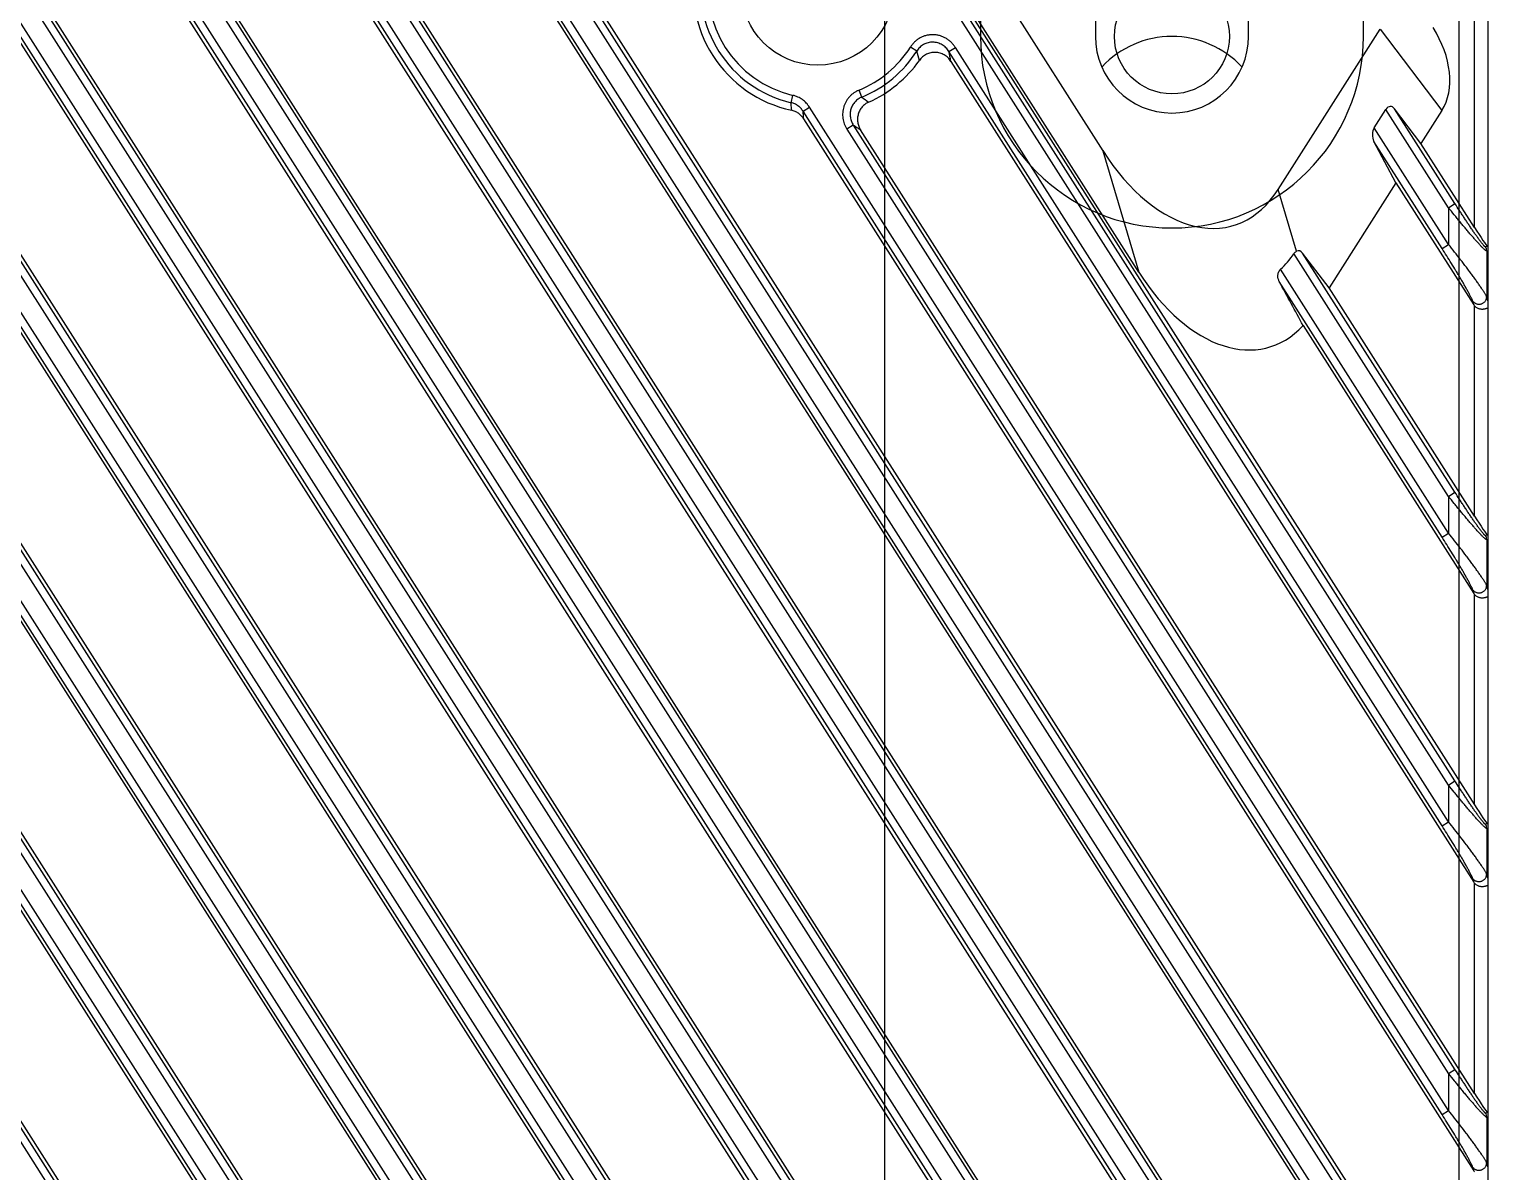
# Model space of a CAD drawing. Header units: millimetres. Extents: x 562 to 17351, y 2396 to 6995.
# Drawn here: x 15062.6 to 15138.8, y 4119.4 to 4179.1 of the extents above; entities that cross this region are included whole.
import ezdxf

# ---------------------------------------------------------------- set-up
doc = ezdxf.new("R2010")
doc.units = ezdxf.units.MM

# ---------------------------------------------------------------- blocks, each defined once
blk = doc.blocks.new('DTGCNV')
at = {"color": 7, "linetype": 'Continuous'}
for p, q in [((13316.618, 5010.197), (13316.618, 4672.697)), ((13241.862, 5009.497), (13311.536, 4900.131)), ((13312.208, 4903.17), (13244.47, 5009.497)), ((13251.466, 5009.497), (13315.884, 4908.381)), ((13315.918, 4912.422), (13254.074, 5009.497)), ((13273.283, 5009.497), (13315.918, 4942.573)), ((13243.081, 5007.932), (13309.921, 4903.013)), ((13243.417, 5008.146), (13310.257, 4903.227)), ((13244.637, 5008.146), (13310.257, 4905.143)), ((13244.973, 5008.36), (13310.593, 4905.357)), ((13314.231, 4911.324), (13252.685, 5007.932)), ((13314.567, 4911.538), (13253.021, 5008.146)), ((13314.567, 4913.454), (13254.241, 5008.146)), ((13314.903, 4913.668), (13254.577, 5008.36)), ((13314.567, 4943.605), (13273.45, 5008.146)), ((13314.903, 4943.819), (13273.786, 5008.36)), ((13315.271, 4807.911), (13189.48, 5005.363)), ((13196.556, 5005.237), (13315.884, 4817.929)), ((13315.918, 4821.969), (13199.084, 5005.363)), ((13206.16, 5005.237), (13315.884, 4833.005)), ((13315.918, 4837.045), (13208.688, 5005.363)), ((13215.764, 5005.237), (13315.884, 4848.08)), ((13315.918, 4852.12), (13218.292, 5005.363)), ((13225.368, 5005.237), (13311.536, 4869.98)), ((13311.784, 4873.685), (13227.896, 5005.363)), ((13234.972, 5005.237), (13311.536, 4885.056)), ((13314.011, 4809.541), (13190.094, 5004.051)), ((13314.903, 4823.216), (13199.698, 5004.051)), ((13314.903, 4838.291), (13209.302, 5004.051)), ((13314.903, 4853.366), (13218.907, 5004.051)), ((13228.511, 5004.051), (13310.593, 4875.206)), ((13312.208, 4888.095), (13238.093, 5004.433)), ((13238.115, 5004.051), (13310.593, 4890.282)), ((13313.675, 4809.327), (13189.758, 5003.836)), ((13314.231, 4820.871), (13197.806, 5003.622)), ((13314.567, 4821.085), (13198.142, 5003.836)), ((13314.567, 4823.001), (13199.362, 5003.836)), ((13314.231, 4835.947), (13207.41, 5003.622)), ((13314.567, 4836.161), (13207.746, 5003.836)), ((13314.567, 4838.077), (13208.966, 5003.836)), ((13314.231, 4851.022), (13217.014, 5003.622)), ((13314.567, 4851.236), (13217.35, 5003.836)), ((13314.567, 4853.152), (13218.571, 5003.836)), ((13226.618, 5003.622), (13309.921, 4872.862)), ((13226.954, 5003.836), (13310.257, 4873.076)), ((13228.175, 5003.836), (13310.257, 4874.992)), ((13236.222, 5003.622), (13309.921, 4887.937)), ((13236.558, 5003.836), (13310.257, 4888.152)), ((13237.779, 5003.836), (13310.257, 4890.068)), ((13285.713, 4993.674), (13296.506, 4976.733)), ((13298.391, 4970.387), (13283.84, 4993.228)), ((13315.918, 4972.723), (13315.918, 4984.423)), ((13305.665, 4974.703), (13311, 4983.077)), ((13311, 4983.077), (13314.224, 4978.832)), ((13286.791, 4981.931), (13286.458, 4982.141)), ((13288.47, 4981.911), (13288.806, 4982.125)), ((13314.231, 4941.474), (13288.47, 4981.911)), ((13314.567, 4941.689), (13288.806, 4982.125)), ((13288.577, 4981.395), (13315.884, 4938.532)), ((13280.234, 4979.239), (13280.323, 4979.622)), ((13283.925, 4979.532), (13283.777, 4979.896)), ((13280.247, 4978.844), (13280.234, 4979.239)), ((13280.853, 4978.792), (13281.189, 4979.006)), ((13314.231, 4926.399), (13280.853, 4978.792)), ((13314.567, 4926.613), (13281.189, 4979.006)), ((13310.686, 4977.931), (13311.296, 4978.889)), ((13314.567, 4973.755), (13311.296, 4978.889)), ((13313.125, 4977.107), (13311.749, 4978.92)), ((13314.903, 4973.969), (13311.749, 4978.92)), ((13314.224, 4978.832), (13313.125, 4977.107)), ((13280.881, 4978.4), (13315.884, 4923.457)), ((13283.478, 4978.07), (13283.142, 4977.856)), ((13283.478, 4978.07), (13314.903, 4928.743)), ((13283.142, 4977.856), (13314.567, 4928.529)), ((13315.918, 4927.497), (13283.857, 4977.823)), ((13314.567, 4971.839), (13310.686, 4977.931)), ((13296.506, 4976.733), (13298.391, 4970.387)), ((13314.231, 4971.625), (13310.666, 4977.22)), ((13311.821, 4975.06), (13310.666, 4977.22)), ((13315.918, 4972.723), (13313.125, 4977.107)), ((13311.821, 4975.06), (13308.323, 4969.57)), ((13311.821, 4975.06), (13315.884, 4968.683)), ((13306.623, 4971.477), (13305.665, 4974.703)), ((13314.567, 4973.755), (13314.903, 4973.969)), ((13314.567, 4973.755), (13314.567, 4971.839)), ((13314.567, 4958.68), (13306.492, 4971.355)), ((13308.323, 4969.57), (13306.947, 4971.382)), ((13314.903, 4958.894), (13306.947, 4971.382)), ((13314.231, 4971.625), (13314.567, 4971.839)), ((13316.605, 4971.737), (13316.497, 4971.705)), ((13316.618, 4971.508), (13316.559, 4971.491)), ((13316.559, 4971.491), (13316.559, 4969.1)), ((13314.567, 4956.764), (13305.792, 4970.538)), ((13314.231, 4956.55), (13305.727, 4969.898)), ((13315.918, 4957.648), (13308.323, 4969.57)), ((13315.884, 4968.683), (13315.825, 4968.885)), ((13316.618, 4968.897), (13316.559, 4969.1)), ((13315.918, 4957.648), (13315.918, 4968.636)), ((13306.97, 4967.6), (13315.884, 4953.608)), ((13314.567, 4958.68), (13314.903, 4958.894)), ((13314.567, 4958.68), (13314.567, 4956.764)), ((13314.231, 4956.55), (13314.567, 4956.764)), ((13316.605, 4956.662), (13316.497, 4956.63)), ((13316.618, 4956.433), (13316.559, 4956.416)), ((13316.559, 4956.416), (13316.559, 4954.024)), ((13315.884, 4953.608), (13315.825, 4953.81)), ((13316.618, 4953.822), (13316.559, 4954.024)), ((13315.918, 4942.573), (13315.918, 4953.561)), ((13314.567, 4943.605), (13314.903, 4943.819)), ((13314.567, 4943.605), (13314.567, 4941.689)), ((13314.231, 4941.474), (13314.567, 4941.689)), ((13316.605, 4941.586), (13316.497, 4941.555)), ((13316.618, 4941.358), (13316.559, 4941.34)), ((13316.559, 4941.34), (13316.559, 4938.949)), ((13315.884, 4938.532), (13315.825, 4938.735)), ((13315.918, 4927.497), (13315.918, 4938.485)), ((13316.618, 4938.746), (13316.559, 4938.949)), ((13314.903, 4928.743), (13314.567, 4928.529)), ((13314.567, 4928.529), (13314.567, 4926.613)), ((13314.231, 4926.399), (13314.567, 4926.613)), ((13316.605, 4926.511), (13316.497, 4926.479)), ((13316.559, 4926.265), (13316.618, 4926.282)), ((13316.559, 4926.265), (13316.559, 4923.873)), ((13315.884, 4923.457), (13315.825, 4923.659)), ((13316.618, 4923.671), (13316.559, 4923.873))]:
    blk.add_line(p, q, dxfattribs=at)
for centre, radius in [((13281.618, 4985.197), 4), ((13300.118, 4982.697), 3)]:
    blk.add_circle(centre, radius, dxfattribs=at)
for centre, radius, start, end in [((13281.618, 4985.197), 6.5, 167.17622, 257.82378), ((13281.618, 4985.197), 6.117, 168.08134, 256.91866), ((13281.618, 4985.197), 5.724, 168.08134, 256.91866), ((13281.618, 4985.197), 5.724, 292.15727, 327.72886), ((13281.618, 4985.197), 6.117, 292.15727, 327.72886), ((13260.536, 4974.192), 27.372, 15.37311, 16.42353), ((13250.344, 4973.729), 38.994, 11.33802, 12.11173), ((13281.618, 4985.197), 6.5, 294.16262, 324.77749), ((13147.689, 4968.991), 133.524, 4.04112, 4.20977), ((13303.758, 5005.633), 32.781, 232.77082, 233.54271), ((13314.458, 5025.181), 56.384, 236.67132, 237.13074), ((13316.158, 4971.49), 0.402, 0.12821, 32.37179), ((13316.158, 4956.415), 0.402, 0.12821, 32.37179), ((13316.158, 4941.34), 0.402, 0.12821, 32.37179), ((13316.158, 4926.264), 0.402, 0.1282, 32.3718)]:
    blk.add_arc(centre, radius, start, end, dxfattribs=at)
for centre, major_axis, ratio, start_param, end_param in [((13311.067, 4981.773), (-2.652, 3.493), 0.684108, -2.893825, -1.690575), ((13311.534, 4978.517), (0, 0.526), 0.63707, -0.698132, 0.785398), ((13310.923, 4977.559), (0, 0.526), 0.63707, 0.785398, 2.268928), ((13300.487, 4982.368), (2.835, -9.544), 0.602666, -1.127854, 0.481922), ((13315.918, 4972.837), (-0.698, 1.104), 0.046753, -4.638574, -3.259594), ((13301.43, 4979.194), (-2.835, 9.544), 0.602666, -2.851522, -2.689693), ((13306.731, 4970.979), (0, 0.526), 0.63707, -0.698132, 0.32795), ((13302.373, 4976.021), (-2.835, 9.544), 0.602666, -4.269446, -2.800254), ((13303.256, 4973.048), (-13.636, 24.957), 0.023371, -1.803611, -1.710108), ((13316.217, 4968.908), (-0.117, 0.402), 0.954439, -4.415997, -4.276035), ((13315.918, 4957.762), (-0.698, 1.104), 0.046753, -4.638574, -3.259594), ((13316.217, 4953.832), (-0.117, 0.402), 0.954439, -4.415997, -4.276035), ((13315.918, 4942.687), (-0.698, 1.104), 0.046753, -4.638574, -3.259594), ((13316.217, 4938.757), (-0.117, 0.402), 0.954439, -4.415997, -4.276035), ((13315.918, 4927.611), (-0.698, 1.104), 0.046753, -4.638574, -3.259594), ((13316.217, 4923.681), (-0.117, 0.402), 0.954439, -4.415997, -4.276035)]:
    blk.add_ellipse(centre, major_axis=major_axis, ratio=ratio, start_param=start_param, end_param=end_param, dxfattribs=at)
for points, knots in [([(13288.806, 4982.125), (13288.775, 4982.174), (13288.706, 4982.269), (13288.587, 4982.398), (13288.453, 4982.511), (13288.306, 4982.608), (13288.148, 4982.685), (13287.982, 4982.742), (13287.81, 4982.778), (13287.635, 4982.791), (13287.459, 4982.782), (13287.286, 4982.75), (13287.119, 4982.696), (13286.96, 4982.621), (13286.812, 4982.527), (13286.677, 4982.414), (13286.557, 4982.286), (13286.489, 4982.191), (13286.458, 4982.141)], [0, 0, 0, 0, 0.062501, 0.125004, 0.187504, 0.250005, 0.312504, 0.375003, 0.437502, 0.5, 0.562497, 0.624995, 0.687493, 0.749992, 0.812491, 0.874991, 0.937497, 1, 1, 1, 1]), ([(13288.47, 4981.911), (13288.448, 4981.946), (13288.399, 4982.015), (13288.315, 4982.108), (13288.22, 4982.191), (13288.115, 4982.262), (13288.003, 4982.32), (13287.884, 4982.363), (13287.76, 4982.39), (13287.634, 4982.401), (13287.508, 4982.396), (13287.383, 4982.373), (13287.263, 4982.335), (13287.149, 4982.28), (13287.042, 4982.211), (13286.946, 4982.129), (13286.861, 4982.036), (13286.813, 4981.967), (13286.791, 4981.931)], [0, 0, 0, 0, 0.06236, 0.124747, 0.187159, 0.249602, 0.312077, 0.374583, 0.437117, 0.499674, 0.562246, 0.624826, 0.687404, 0.74997, 0.812518, 0.87504, 0.937538, 1, 1, 1, 1]), ([(13288.577, 4981.395), (13288.555, 4981.429), (13288.508, 4981.495), (13288.425, 4981.585), (13288.332, 4981.665), (13288.231, 4981.733), (13288.122, 4981.788), (13288.007, 4981.83), (13287.888, 4981.857), (13287.766, 4981.869), (13287.644, 4981.866), (13287.523, 4981.847), (13287.405, 4981.814), (13287.293, 4981.766), (13287.187, 4981.705), (13287.09, 4981.631), (13287.003, 4981.545), (13286.952, 4981.482), (13286.928, 4981.448)], [0, 0, 0, 0, 0.062496, 0.125005, 0.187502, 0.250003, 0.312503, 0.375004, 0.437504, 0.500003, 0.562502, 0.625002, 0.687501, 0.75, 0.8125, 0.874996, 0.937504, 1, 1, 1, 1]), ([(13281.189, 4979.006), (13281.14, 4979.083), (13281.028, 4979.227), (13280.821, 4979.407), (13280.584, 4979.543), (13280.411, 4979.602), (13280.323, 4979.622)], [0, 0, 0, 0, 0.25001, 0.500004, 0.749996, 1, 1, 1, 1]), ([(13283.777, 4979.896), (13283.73, 4979.877), (13283.638, 4979.834), (13283.508, 4979.754), (13283.387, 4979.66), (13283.278, 4979.554), (13283.181, 4979.435), (13283.098, 4979.307), (13283.029, 4979.171), (13282.976, 4979.028), (13282.94, 4978.879), (13282.92, 4978.728), (13282.916, 4978.575), (13282.929, 4978.423), (13282.959, 4978.273), (13283.004, 4978.128), (13283.065, 4977.987), (13283.115, 4977.899), (13283.142, 4977.856)], [0, 0, 0, 0, 0.062496, 0.125, 0.187497, 0.249996, 0.312495, 0.374993, 0.437492, 0.499991, 0.56249, 0.624989, 0.687489, 0.749989, 0.81249, 0.874989, 0.9375, 1, 1, 1, 1]), ([(13280.853, 4978.792), (13280.818, 4978.847), (13280.738, 4978.951), (13280.591, 4979.081), (13280.421, 4979.181), (13280.297, 4979.224), (13280.234, 4979.239)], [0, 0, 0, 0, 0.249846, 0.499786, 0.749838, 1, 1, 1, 1]), ([(13280.881, 4978.4), (13280.845, 4978.456), (13280.763, 4978.561), (13280.612, 4978.691), (13280.439, 4978.789), (13280.312, 4978.83), (13280.247, 4978.844)], [0, 0, 0, 0, 0.250015, 0.500013, 0.750005, 1, 1, 1, 1]), ([(13283.925, 4979.532), (13283.892, 4979.518), (13283.825, 4979.487), (13283.732, 4979.431), (13283.645, 4979.364), (13283.566, 4979.288), (13283.496, 4979.203), (13283.437, 4979.111), (13283.388, 4979.012), (13283.351, 4978.909), (13283.325, 4978.803), (13283.312, 4978.694), (13283.311, 4978.584), (13283.325, 4978.439), (13283.372, 4978.262), (13283.439, 4978.131), (13283.478, 4978.07)], [0, 0, 0, 0, 0.062516, 0.125059, 0.18761, 0.250176, 0.312748, 0.375323, 0.437895, 0.500458, 0.56301, 0.625545, 0.688062, 0.750558, 0.875309, 1, 1, 1, 1]), ([(13284.279, 4979.267), (13284.214, 4979.238), (13284.09, 4979.165), (13283.933, 4979.02), (13283.81, 4978.844), (13283.728, 4978.645), (13283.692, 4978.433), (13283.701, 4978.219), (13283.755, 4978.011), (13283.819, 4977.883), (13283.857, 4977.823)], [0, 0, 0, 0, 0.125002, 0.249996, 0.374989, 0.499982, 0.624978, 0.749979, 0.874984, 1, 1, 1, 1]), ([(13316.559, 4971.491), (13316.557, 4971.491), (13316.552, 4971.491), (13316.544, 4971.493), (13316.535, 4971.498), (13316.523, 4971.505), (13316.51, 4971.514), (13316.489, 4971.53), (13316.459, 4971.555), (13316.42, 4971.591), (13316.375, 4971.634), (13316.326, 4971.683), (13316.273, 4971.738), (13316.216, 4971.797), (13316.135, 4971.885), (13316.028, 4972.003), (13315.894, 4972.154), (13315.755, 4972.313), (13315.612, 4972.48), (13315.466, 4972.653), (13315.318, 4972.831), (13315.169, 4973.011), (13315.019, 4973.195), (13314.817, 4973.443), (13314.667, 4973.63), (13314.567, 4973.755)], [0, 0, 0, 0, 0.002036, 0.004765, 0.008306, 0.012701, 0.017956, 0.024063, 0.038745, 0.05652, 0.077106, 0.100208, 0.125538, 0.152825, 0.181822, 0.244102, 0.310933, 0.381227, 0.454167, 0.529124, 0.605619, 0.683271, 0.76177, 0.840872, 1, 1, 1, 1]), ([(13316.497, 4971.705), (13316.495, 4971.705), (13316.492, 4971.705), (13316.488, 4971.706), (13316.482, 4971.709), (13316.474, 4971.714), (13316.464, 4971.723), (13316.452, 4971.733), (13316.438, 4971.747), (13316.423, 4971.763), (13316.4, 4971.788), (13316.369, 4971.824), (13316.33, 4971.872), (13316.287, 4971.927), (13316.241, 4971.987), (13316.193, 4972.051), (13316.125, 4972.143), (13316.037, 4972.265), (13315.929, 4972.418), (13315.819, 4972.578), (13315.706, 4972.743), (13315.593, 4972.912), (13315.478, 4973.084), (13315.363, 4973.258), (13315.248, 4973.434), (13315.094, 4973.671), (13314.979, 4973.85), (13314.903, 4973.969)], [0, 0, 0, 0, 0.001988, 0.003277, 0.004801, 0.008605, 0.013451, 0.019328, 0.026206, 0.034036, 0.042764, 0.062675, 0.085465, 0.110691, 0.137955, 0.166932, 0.197336, 0.261568, 0.329268, 0.399486, 0.471568, 0.545042, 0.619552, 0.694837, 0.77068, 0.84692, 1, 1, 1, 1]), ([(13306.492, 4971.355), (13306.51, 4971.38), (13306.549, 4971.427), (13306.598, 4971.464), (13306.623, 4971.477)], [0, 0, 0, 0, 0.51357, 1, 1, 1, 1]), ([(13315.825, 4968.885), (13315.823, 4968.891), (13315.819, 4968.904), (13315.808, 4968.933), (13315.791, 4968.974), (13315.766, 4969.029), (13315.736, 4969.091), (13315.702, 4969.158), (13315.651, 4969.257), (13315.58, 4969.388), (13315.488, 4969.553), (13315.39, 4969.726), (13315.286, 4969.905), (13315.178, 4970.088), (13315.067, 4970.275), (13314.914, 4970.529), (13314.717, 4970.85), (13314.477, 4971.237), (13314.313, 4971.496), (13314.231, 4971.625)], [0, 0, 0, 0, 0.005901, 0.012735, 0.028952, 0.048163, 0.069902, 0.093761, 0.1194, 0.174923, 0.234768, 0.297789, 0.363198, 0.430435, 0.499095, 0.568871, 0.710853, 0.85493, 1, 1, 1, 1]), ([(13316.559, 4969.1), (13316.557, 4969.105), (13316.553, 4969.116), (13316.541, 4969.142), (13316.522, 4969.179), (13316.494, 4969.229), (13316.46, 4969.285), (13316.422, 4969.348), (13316.362, 4969.441), (13316.278, 4969.566), (13316.167, 4969.726), (13316.046, 4969.897), (13315.917, 4970.075), (13315.782, 4970.26), (13315.641, 4970.45), (13315.446, 4970.71), (13315.194, 4971.04), (13314.884, 4971.439), (13314.673, 4971.706), (13314.567, 4971.839)], [0, 0, 0, 0, 0.00509, 0.010986, 0.025069, 0.041978, 0.061422, 0.083117, 0.106791, 0.15915, 0.216898, 0.278823, 0.34401, 0.411766, 0.481566, 0.552988, 0.699417, 0.848964, 1, 1, 1, 1]), ([(13316.618, 4971.739), (13316.618, 4971.738), (13316.618, 4971.736), (13316.618, 4971.734), (13316.617, 4971.733), (13316.615, 4971.732), (13316.613, 4971.733), (13316.611, 4971.734), (13316.608, 4971.735), (13316.606, 4971.736), (13316.605, 4971.737)], [0, 0, 0, 0, 0.134296, 0.239838, 0.325336, 0.408088, 0.50825, 0.637794, 0.80127, 1, 1, 1, 1]), ([(13305.727, 4969.898), (13305.702, 4969.944), (13305.663, 4970.044), (13305.647, 4970.18), (13305.659, 4970.293), (13305.684, 4970.381), (13305.726, 4970.466), (13305.768, 4970.516), (13305.792, 4970.538)], [0, 0, 0, 0, 0.227078, 0.464087, 0.589088, 0.719873, 0.857283, 1, 1, 1, 1]), ([(13315.825, 4968.885), (13315.836, 4968.869), (13315.862, 4968.836), (13315.908, 4968.795), (13315.96, 4968.762), (13316.018, 4968.737), (13316.079, 4968.721), (13316.142, 4968.715), (13316.206, 4968.718), (13316.268, 4968.731), (13316.328, 4968.754), (13316.383, 4968.785), (13316.433, 4968.824), (13316.476, 4968.87), (13316.511, 4968.922), (13316.538, 4968.979), (13316.554, 4969.038), (13316.559, 4969.079), (13316.559, 4969.1)], [0, 0, 0, 0, 0.061114, 0.122614, 0.184534, 0.246921, 0.309743, 0.372937, 0.436398, 0.5, 0.563602, 0.627063, 0.690257, 0.753079, 0.815466, 0.877386, 0.938886, 1, 1, 1, 1]), ([(13315.918, 4968.636), (13315.934, 4968.618), (13315.968, 4968.583), (13316.026, 4968.541), (13316.089, 4968.508), (13316.154, 4968.484), (13316.219, 4968.469), (13316.282, 4968.461), (13316.342, 4968.46), (13316.397, 4968.465), (13316.439, 4968.472), (13316.471, 4968.478), (13316.498, 4968.485), (13316.523, 4968.493), (13316.546, 4968.5), (13316.561, 4968.504), (13316.574, 4968.507), (13316.586, 4968.509), (13316.596, 4968.509), (13316.605, 4968.506), (13316.611, 4968.5), (13316.616, 4968.491), (13316.618, 4968.48), (13316.618, 4968.472), (13316.618, 4968.467)], [0, 0, 0, 0, 0.092092, 0.18383, 0.274482, 0.363041, 0.448376, 0.529457, 0.605459, 0.675766, 0.739913, 0.769539, 0.797439, 0.847676, 0.869774, 0.889641, 0.907107, 0.922074, 0.934647, 0.945489, 0.956057, 0.968087, 0.982675, 1, 1, 1, 1]), ([(13316.559, 4956.416), (13316.557, 4956.415), (13316.552, 4956.416), (13316.544, 4956.418), (13316.535, 4956.423), (13316.523, 4956.43), (13316.51, 4956.439), (13316.489, 4956.454), (13316.459, 4956.479), (13316.42, 4956.515), (13316.375, 4956.558), (13316.326, 4956.607), (13316.273, 4956.662), (13316.216, 4956.722), (13316.135, 4956.81), (13316.028, 4956.928), (13315.894, 4957.078), (13315.755, 4957.238), (13315.612, 4957.405), (13315.466, 4957.578), (13315.318, 4957.755), (13315.169, 4957.936), (13315.019, 4958.119), (13314.817, 4958.367), (13314.667, 4958.554), (13314.567, 4958.68)], [0, 0, 0, 0, 0.002036, 0.004765, 0.008306, 0.012701, 0.017956, 0.024063, 0.038745, 0.05652, 0.077106, 0.100208, 0.125538, 0.152825, 0.181822, 0.244102, 0.310933, 0.381227, 0.454167, 0.529124, 0.605619, 0.683271, 0.76177, 0.840872, 1, 1, 1, 1]), ([(13316.497, 4956.63), (13316.495, 4956.629), (13316.492, 4956.63), (13316.488, 4956.631), (13316.482, 4956.634), (13316.474, 4956.639), (13316.464, 4956.647), (13316.452, 4956.658), (13316.438, 4956.671), (13316.423, 4956.687), (13316.4, 4956.712), (13316.369, 4956.748), (13316.33, 4956.797), (13316.287, 4956.852), (13316.241, 4956.912), (13316.193, 4956.976), (13316.125, 4957.068), (13316.037, 4957.19), (13315.929, 4957.343), (13315.819, 4957.503), (13315.706, 4957.668), (13315.593, 4957.837), (13315.478, 4958.009), (13315.363, 4958.183), (13315.248, 4958.359), (13315.094, 4958.596), (13314.979, 4958.775), (13314.903, 4958.894)], [0, 0, 0, 0, 0.001988, 0.003277, 0.004801, 0.008605, 0.013451, 0.019328, 0.026206, 0.034036, 0.042764, 0.062675, 0.085465, 0.110691, 0.137955, 0.166932, 0.197336, 0.261568, 0.329268, 0.399486, 0.471568, 0.545042, 0.619552, 0.694837, 0.77068, 0.84692, 1, 1, 1, 1]), ([(13316.559, 4954.024), (13316.557, 4954.03), (13316.553, 4954.041), (13316.541, 4954.067), (13316.522, 4954.104), (13316.494, 4954.154), (13316.46, 4954.21), (13316.422, 4954.272), (13316.362, 4954.365), (13316.278, 4954.491), (13316.167, 4954.651), (13316.046, 4954.821), (13315.917, 4955), (13315.782, 4955.185), (13315.641, 4955.375), (13315.446, 4955.634), (13315.194, 4955.965), (13314.884, 4956.364), (13314.673, 4956.63), (13314.567, 4956.764)], [0, 0, 0, 0, 0.00509, 0.010986, 0.025069, 0.041978, 0.061422, 0.083117, 0.106791, 0.15915, 0.216898, 0.278823, 0.34401, 0.411766, 0.481566, 0.552988, 0.699417, 0.848964, 1, 1, 1, 1]), ([(13315.825, 4953.81), (13315.823, 4953.816), (13315.819, 4953.829), (13315.808, 4953.858), (13315.791, 4953.899), (13315.766, 4953.954), (13315.736, 4954.015), (13315.702, 4954.083), (13315.651, 4954.181), (13315.58, 4954.313), (13315.488, 4954.477), (13315.39, 4954.65), (13315.286, 4954.829), (13315.178, 4955.013), (13315.067, 4955.2), (13314.914, 4955.454), (13314.717, 4955.775), (13314.477, 4956.162), (13314.313, 4956.42), (13314.231, 4956.55)], [0, 0, 0, 0, 0.005901, 0.012735, 0.028952, 0.048163, 0.069902, 0.093761, 0.1194, 0.174923, 0.234768, 0.297789, 0.363198, 0.430435, 0.499095, 0.568871, 0.710853, 0.85493, 1, 1, 1, 1]), ([(13316.618, 4956.663), (13316.618, 4956.662), (13316.618, 4956.661), (13316.618, 4956.659), (13316.617, 4956.658), (13316.615, 4956.657), (13316.613, 4956.657), (13316.611, 4956.658), (13316.608, 4956.66), (13316.606, 4956.661), (13316.605, 4956.662)], [0, 0, 0, 0, 0.134296, 0.239838, 0.325336, 0.408088, 0.50825, 0.637794, 0.80127, 1, 1, 1, 1]), ([(13315.825, 4953.81), (13315.836, 4953.793), (13315.862, 4953.761), (13315.908, 4953.72), (13315.96, 4953.686), (13316.018, 4953.661), (13316.079, 4953.646), (13316.142, 4953.639), (13316.206, 4953.643), (13316.268, 4953.656), (13316.328, 4953.679), (13316.383, 4953.71), (13316.433, 4953.749), (13316.476, 4953.795), (13316.511, 4953.847), (13316.538, 4953.903), (13316.554, 4953.963), (13316.559, 4954.004), (13316.559, 4954.024)], [0, 0, 0, 0, 0.061114, 0.122614, 0.184534, 0.246921, 0.309743, 0.372937, 0.436398, 0.5, 0.563602, 0.627063, 0.690257, 0.753079, 0.815466, 0.877386, 0.938886, 1, 1, 1, 1]), ([(13315.918, 4953.561), (13315.934, 4953.542), (13315.968, 4953.508), (13316.026, 4953.466), (13316.089, 4953.432), (13316.154, 4953.408), (13316.219, 4953.393), (13316.282, 4953.386), (13316.342, 4953.385), (13316.397, 4953.389), (13316.439, 4953.396), (13316.471, 4953.403), (13316.498, 4953.41), (13316.523, 4953.417), (13316.546, 4953.424), (13316.561, 4953.429), (13316.574, 4953.432), (13316.586, 4953.434), (13316.596, 4953.434), (13316.605, 4953.431), (13316.611, 4953.425), (13316.616, 4953.416), (13316.618, 4953.405), (13316.618, 4953.396), (13316.618, 4953.392)], [0, 0, 0, 0, 0.092092, 0.18383, 0.274482, 0.363041, 0.448376, 0.529457, 0.605459, 0.675766, 0.739913, 0.769539, 0.797439, 0.847676, 0.869774, 0.889641, 0.907107, 0.922074, 0.934647, 0.945489, 0.956057, 0.968087, 0.982675, 1, 1, 1, 1]), ([(13316.497, 4941.555), (13316.495, 4941.554), (13316.492, 4941.554), (13316.488, 4941.556), (13316.482, 4941.558), (13316.474, 4941.563), (13316.464, 4941.572), (13316.452, 4941.583), (13316.438, 4941.596), (13316.423, 4941.612), (13316.4, 4941.637), (13316.369, 4941.673), (13316.33, 4941.722), (13316.287, 4941.776), (13316.241, 4941.836), (13316.193, 4941.9), (13316.125, 4941.993), (13316.037, 4942.115), (13315.929, 4942.268), (13315.819, 4942.427), (13315.706, 4942.592), (13315.593, 4942.761), (13315.478, 4942.933), (13315.363, 4943.108), (13315.248, 4943.284), (13315.094, 4943.521), (13314.979, 4943.699), (13314.903, 4943.819)], [0, 0, 0, 0, 0.001988, 0.003277, 0.004801, 0.008605, 0.013451, 0.019328, 0.026206, 0.034036, 0.042764, 0.062675, 0.085465, 0.110691, 0.137955, 0.166932, 0.197336, 0.261568, 0.329268, 0.399486, 0.471568, 0.545042, 0.619552, 0.694837, 0.77068, 0.84692, 1, 1, 1, 1]), ([(13316.559, 4941.34), (13316.557, 4941.34), (13316.552, 4941.34), (13316.544, 4941.343), (13316.535, 4941.347), (13316.523, 4941.354), (13316.51, 4941.363), (13316.489, 4941.379), (13316.459, 4941.404), (13316.42, 4941.44), (13316.375, 4941.483), (13316.326, 4941.532), (13316.273, 4941.587), (13316.216, 4941.647), (13316.135, 4941.734), (13316.028, 4941.852), (13315.894, 4942.003), (13315.755, 4942.163), (13315.612, 4942.33), (13315.466, 4942.503), (13315.318, 4942.68), (13315.169, 4942.86), (13315.019, 4943.044), (13314.817, 4943.292), (13314.667, 4943.479), (13314.567, 4943.605)], [0, 0, 0, 0, 0.002036, 0.004765, 0.008306, 0.012701, 0.017956, 0.024063, 0.038745, 0.05652, 0.077106, 0.100208, 0.125538, 0.152825, 0.181822, 0.244102, 0.310933, 0.381227, 0.454167, 0.529124, 0.605619, 0.683271, 0.76177, 0.840872, 1, 1, 1, 1]), ([(13315.825, 4938.735), (13315.823, 4938.741), (13315.819, 4938.753), (13315.808, 4938.782), (13315.791, 4938.823), (13315.766, 4938.878), (13315.736, 4938.94), (13315.702, 4939.007), (13315.651, 4939.106), (13315.58, 4939.237), (13315.488, 4939.402), (13315.39, 4939.575), (13315.286, 4939.754), (13315.178, 4939.937), (13315.067, 4940.124), (13314.914, 4940.378), (13314.717, 4940.699), (13314.477, 4941.087), (13314.313, 4941.345), (13314.231, 4941.474)], [0, 0, 0, 0, 0.005901, 0.012735, 0.028952, 0.048163, 0.069902, 0.093761, 0.1194, 0.174923, 0.234768, 0.297789, 0.363198, 0.430435, 0.499095, 0.568871, 0.710853, 0.85493, 1, 1, 1, 1]), ([(13316.559, 4938.949), (13316.557, 4938.954), (13316.553, 4938.966), (13316.541, 4938.992), (13316.522, 4939.029), (13316.494, 4939.078), (13316.46, 4939.135), (13316.422, 4939.197), (13316.362, 4939.29), (13316.278, 4939.415), (13316.167, 4939.575), (13316.046, 4939.746), (13315.917, 4939.925), (13315.782, 4940.109), (13315.641, 4940.299), (13315.446, 4940.559), (13315.194, 4940.889), (13314.884, 4941.288), (13314.673, 4941.555), (13314.567, 4941.689)], [0, 0, 0, 0, 0.00509, 0.010986, 0.025069, 0.041978, 0.061422, 0.083117, 0.106791, 0.15915, 0.216898, 0.278823, 0.34401, 0.411766, 0.481566, 0.552988, 0.699417, 0.848964, 1, 1, 1, 1]), ([(13316.618, 4941.588), (13316.618, 4941.587), (13316.618, 4941.585), (13316.618, 4941.584), (13316.617, 4941.582), (13316.615, 4941.582), (13316.613, 4941.582), (13316.611, 4941.583), (13316.608, 4941.584), (13316.606, 4941.585), (13316.605, 4941.586)], [0, 0, 0, 0, 0.134296, 0.239838, 0.325336, 0.408088, 0.50825, 0.637794, 0.80127, 1, 1, 1, 1]), ([(13315.825, 4938.735), (13315.836, 4938.718), (13315.862, 4938.686), (13315.908, 4938.644), (13315.96, 4938.611), (13316.018, 4938.586), (13316.079, 4938.57), (13316.142, 4938.564), (13316.206, 4938.568), (13316.268, 4938.581), (13316.328, 4938.603), (13316.383, 4938.634), (13316.433, 4938.673), (13316.476, 4938.72), (13316.511, 4938.772), (13316.538, 4938.828), (13316.554, 4938.888), (13316.559, 4938.928), (13316.559, 4938.949)], [0, 0, 0, 0, 0.061114, 0.122614, 0.184534, 0.246921, 0.309743, 0.372937, 0.436398, 0.5, 0.563602, 0.627063, 0.690257, 0.753079, 0.815466, 0.877386, 0.938886, 1, 1, 1, 1]), ([(13315.918, 4938.485), (13315.934, 4938.467), (13315.968, 4938.433), (13316.026, 4938.39), (13316.089, 4938.357), (13316.154, 4938.333), (13316.219, 4938.318), (13316.282, 4938.31), (13316.342, 4938.309), (13316.397, 4938.314), (13316.439, 4938.321), (13316.471, 4938.328), (13316.498, 4938.335), (13316.523, 4938.342), (13316.546, 4938.349), (13316.561, 4938.353), (13316.574, 4938.357), (13316.586, 4938.358), (13316.596, 4938.358), (13316.605, 4938.356), (13316.611, 4938.349), (13316.616, 4938.34), (13316.618, 4938.329), (13316.618, 4938.321), (13316.618, 4938.316)], [0, 0, 0, 0, 0.092092, 0.18383, 0.274482, 0.363041, 0.448376, 0.529457, 0.605459, 0.675766, 0.739913, 0.769539, 0.797439, 0.847676, 0.869774, 0.889641, 0.907107, 0.922074, 0.934647, 0.945489, 0.956057, 0.968087, 0.982675, 1, 1, 1, 1]), ([(13314.567, 4928.529), (13314.667, 4928.404), (13314.817, 4928.216), (13315.019, 4927.969), (13315.169, 4927.785), (13315.318, 4927.604), (13315.466, 4927.427), (13315.612, 4927.254), (13315.755, 4927.087), (13315.894, 4926.927), (13316.028, 4926.777), (13316.135, 4926.659), (13316.216, 4926.571), (13316.273, 4926.511), (13316.326, 4926.457), (13316.375, 4926.407), (13316.42, 4926.365), (13316.459, 4926.329), (13316.489, 4926.304), (13316.51, 4926.288), (13316.523, 4926.279), (13316.535, 4926.272), (13316.544, 4926.267), (13316.552, 4926.265), (13316.557, 4926.265), (13316.559, 4926.265)], [0, 0, 0, 0, 0.159125, 0.238223, 0.316727, 0.394381, 0.470878, 0.545834, 0.61877, 0.689065, 0.755896, 0.818173, 0.847169, 0.874456, 0.899785, 0.922889, 0.943475, 0.96125, 0.975933, 0.982041, 0.987297, 0.991693, 0.995234, 0.997964, 1, 1, 1, 1]), ([(13314.903, 4928.743), (13314.979, 4928.624), (13315.094, 4928.445), (13315.248, 4928.208), (13315.363, 4928.032), (13315.478, 4927.858), (13315.593, 4927.686), (13315.706, 4927.517), (13315.819, 4927.352), (13315.929, 4927.192), (13316.037, 4927.039), (13316.125, 4926.917), (13316.193, 4926.825), (13316.241, 4926.761), (13316.287, 4926.701), (13316.33, 4926.646), (13316.369, 4926.597), (13316.4, 4926.561), (13316.423, 4926.536), (13316.438, 4926.521), (13316.452, 4926.507), (13316.464, 4926.496), (13316.474, 4926.488), (13316.482, 4926.483), (13316.488, 4926.48), (13316.492, 4926.479), (13316.495, 4926.479), (13316.497, 4926.479)], [0, 0, 0, 0, 0.153079, 0.229318, 0.305164, 0.380451, 0.454965, 0.528436, 0.600519, 0.670738, 0.738434, 0.802663, 0.833068, 0.862042, 0.889307, 0.914531, 0.937321, 0.957232, 0.96596, 0.973791, 0.980669, 0.986547, 0.991394, 0.995199, 0.996723, 0.998012, 1, 1, 1, 1]), ([(13315.825, 4923.659), (13315.823, 4923.665), (13315.819, 4923.678), (13315.808, 4923.707), (13315.791, 4923.748), (13315.766, 4923.803), (13315.736, 4923.865), (13315.702, 4923.932), (13315.651, 4924.03), (13315.58, 4924.162), (13315.488, 4924.327), (13315.39, 4924.5), (13315.286, 4924.679), (13315.178, 4924.862), (13315.067, 4925.049), (13314.914, 4925.303), (13314.717, 4925.624), (13314.477, 4926.011), (13314.313, 4926.27), (13314.231, 4926.399)], [0, 0, 0, 0, 0.005901, 0.012735, 0.028952, 0.048163, 0.069902, 0.093761, 0.1194, 0.174923, 0.234768, 0.297789, 0.363198, 0.430435, 0.499095, 0.568871, 0.710853, 0.85493, 1, 1, 1, 1]), ([(13316.559, 4923.873), (13316.557, 4923.879), (13316.553, 4923.89), (13316.541, 4923.916), (13316.522, 4923.953), (13316.494, 4924.003), (13316.46, 4924.059), (13316.422, 4924.121), (13316.362, 4924.214), (13316.278, 4924.34), (13316.167, 4924.5), (13316.046, 4924.671), (13315.917, 4924.849), (13315.782, 4925.034), (13315.641, 4925.224), (13315.446, 4925.484), (13315.194, 4925.814), (13314.884, 4926.213), (13314.673, 4926.48), (13314.567, 4926.613)], [0, 0, 0, 0, 0.00509, 0.010986, 0.025069, 0.041978, 0.061422, 0.083117, 0.106791, 0.15915, 0.216898, 0.278823, 0.34401, 0.411766, 0.481566, 0.552988, 0.699417, 0.848964, 1, 1, 1, 1]), ([(13316.618, 4926.512), (13316.618, 4926.512), (13316.618, 4926.51), (13316.618, 4926.508), (13316.617, 4926.507), (13316.615, 4926.506), (13316.613, 4926.507), (13316.611, 4926.507), (13316.608, 4926.509), (13316.606, 4926.51), (13316.605, 4926.511)], [0, 0, 0, 0, 0.134296, 0.239838, 0.325336, 0.408088, 0.50825, 0.637794, 0.80127, 1, 1, 1, 1]), ([(13315.825, 4923.659), (13315.836, 4923.642), (13315.862, 4923.61), (13315.908, 4923.569), (13315.96, 4923.536), (13316.018, 4923.511), (13316.079, 4923.495), (13316.142, 4923.489), (13316.206, 4923.492), (13316.268, 4923.505), (13316.328, 4923.528), (13316.383, 4923.559), (13316.433, 4923.598), (13316.476, 4923.644), (13316.511, 4923.696), (13316.538, 4923.753), (13316.554, 4923.812), (13316.559, 4923.853), (13316.559, 4923.873)], [0, 0, 0, 0, 0.061114, 0.122614, 0.184534, 0.246921, 0.309743, 0.372937, 0.436398, 0.5, 0.563602, 0.627063, 0.690257, 0.753079, 0.815466, 0.877386, 0.938886, 1, 1, 1, 1])]:
    blk.add_open_spline(points, degree=3, knots=knots, dxfattribs=at)
blk = doc.blocks.new('*U61')
blk.add_blockref('DTGCNV', (-13016.618, -4845.197))
blk = doc.blocks.new('*U62')
at = {"color": 0, "linetype": 'ByBlock', "lineweight": -2, "transparency": 16777216}
blk.add_blockref('*U61', (2400, 0), dxfattribs=at)
blk = doc.blocks.new('dfx')
at = {"color": 114, "linetype": 'Continuous', "lineweight": -3, "true_color": 0x139b48}
for p, q in [((13722.982, 8188.727), (13722.982, 8861.227)), ((13692.982, 8283.727), (13692.982, 8771.227)), ((13697.982, 8507.727), (13697.982, 8497.727)), ((13717.982, 8497.727), (13717.982, 8507.727)), ((13703.982, 8499.79), (13703.982, 8497.727)), ((13711.982, 8497.727), (13711.982, 8499.79))]:
    blk.add_line(p, q, dxfattribs=at)
for centre, radius, start, end in [((13707.982, 8497.727), 10, 180, 0), ((13707.982, 8497.727), 4, 180, 0), ((13707.982, 8492.727), 5, 43.13075, 136.86925)]:
    blk.add_arc(centre, radius, start, end, dxfattribs=at)
blk = doc.blocks.new('*U142')
blk.add_blockref('dfx', (-13416.982, -8530.477))
blk = doc.blocks.new('*U143')
at = {"color": 0, "linetype": 'ByBlock', "lineweight": -2, "transparency": 16777216}
blk.add_blockref('*U142', (2400, 0), dxfattribs=at)

msp = doc.modelspace()

# ---------------------------------------------------------------- block references
for name, p in [('*U62', (12438.816, 4041.217)), ('*U143', (12431.316, 4211.467))]:
    msp.add_blockref(name, p)

doc.saveas('drawing.dxf')
